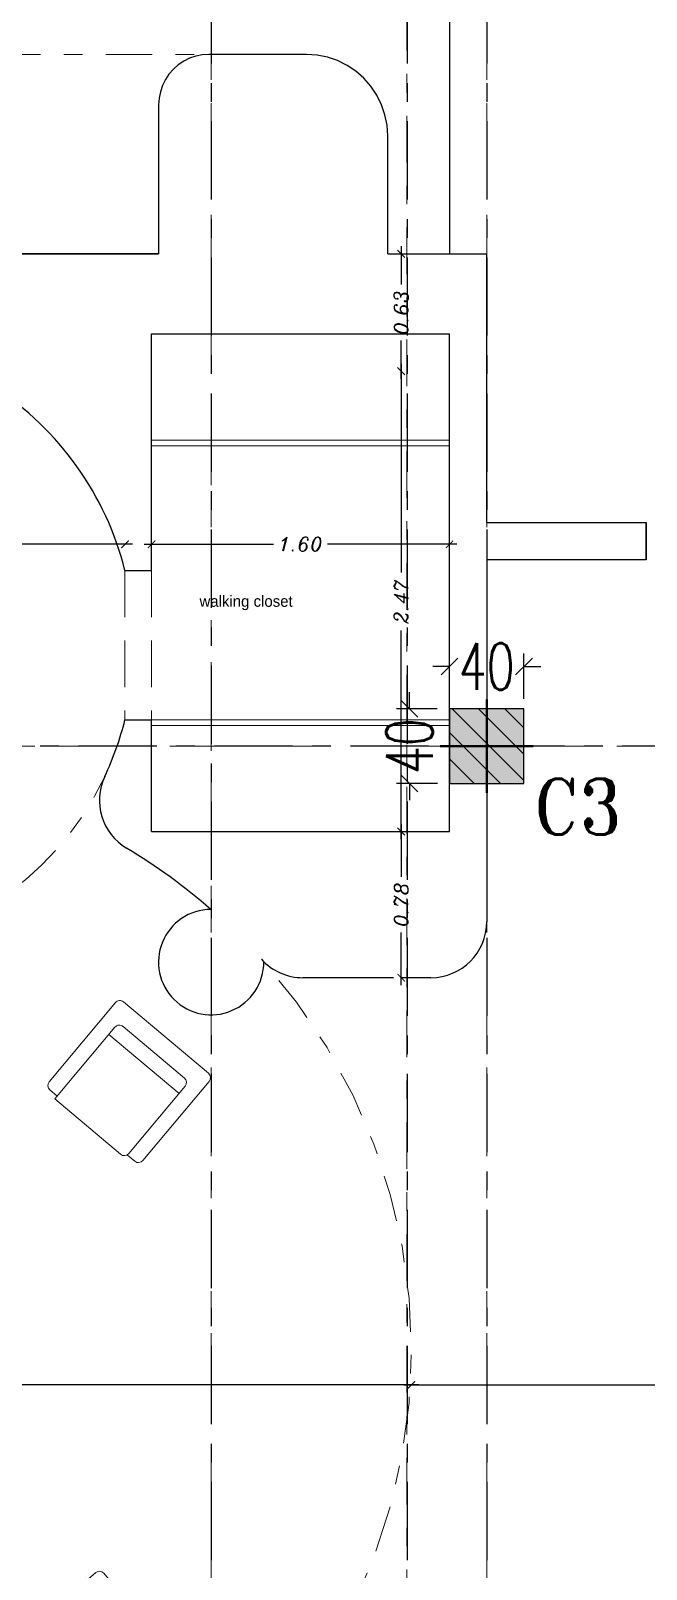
# Model space of a CAD drawing. Header units: metres. Extents: x 294 to 1101, y -498 to -355.
# Drawn here: x 506.32 to 509.63, y -385.03 to -376.77 of the extents above; entities that cross this region are included whole.
import ezdxf
from ezdxf.enums import TextEntityAlignment as Align

# ---------------------------------------------------------------- set-up
doc = ezdxf.new("R2010")
doc.units = ezdxf.units.M
for name, pattern in [('ACAD_ISO10W100', [18, 12, -3, 0, -3]), ('DASHDOT2', [0.5, 0.25, -0.125, 0, -0.125]), ('DASHED2', [0.375, 0.25, -0.125])]:
    doc.linetypes.add(name, pattern=pattern)
for name, color, linetype in [('001-axis', 1, 'Continuous'), ('DIME', 2, 'Continuous'), ('EM_COLUMN', 4, 'Continuous'), ('hatch', 26, 'Continuous'), ('SectionCutEdges', 7, 'Continuous'), ('stair', 142, 'Continuous'), ('text', 3, 'Continuous')]:
    doc.layers.add(name, color=color, linetype=linetype)
for name, color, linetype, lineweight in [('axe', 12, 'DASHDOT2', 9), ('clumn', 40, 'Continuous', 13), ('COLUMNS', 24, 'Continuous', 40), ('fur', 251, 'Continuous', 9), ('hid', 132, 'DASHED2', 9), ('roof', 16, 'DASHDOT2', 18), ('wall', 7, 'Continuous', 25)]:
    doc.layers.add(name, color=color, linetype=linetype, lineweight=lineweight)
doc.styles.add('alalala', font='bgothm.ttf', dxfattribs={"height": 0.2})
doc.styles.add('ITALICC', font='italicc')
doc.styles.add('ROMANT', font='romant')
doc.styles.add('simplex', font='simplex.shx', dxfattribs={"width": 0.7})
doc.styles.add('verdana', font='verdana.ttf', dxfattribs={"width": 0.9})
doc.dimstyles.new('100', dxfattribs={"dimscale": 0, "dimtxt": 0.5, "dimasz": 0.09, "dimexe": 0.07, "dimexo": 0, "dimgap": 0.09, "dimtad": 1, "dimdec": 0, "dimlfac": 100, "dimrnd": 0.5, "dimzin": 12, "dimdsep": 46, "dimtxsty": 'verdana', "dimblk": 'OBLIQUE', "dimcen": 0, "dimdle": 0.07, "dimaunit": 1, "dimazin": 2, "dimtfac": 1, "dimtdec": 0, "dimtix": 1, "dimtofl": 0, "dimtmove": 1, "dimatfit": 2, "dimldrblk": 'OBLIQUE', "dimfxl": 0.1, "dimtolj": 1, "dimtzin": 0, "dimarcsym": 0})
doc.dimstyles.new('dim200', dxfattribs={"dimscale": 0.4, "dimtxt": 0.1885, "dimasz": 0.1, "dimexe": 0.15, "dimexo": 0.25, "dimgap": 0.07, "dimtad": 0, "dimzin": 0, "dimdsep": 46, "dimtxsty": 'ITALICC', "dimblk": 'ARCHTICK', "dimcen": 0.09, "dimdle": 0.1, "dimse1": 1, "dimse2": 1, "dimclrd": 211, "dimclrt": 3, "dimadec": 0, "dimazin": 0, "dimtfac": 1, "dimtix": 1, "dimtofl": 0, "dimtmove": 0, "dimatfit": 3, "dimldrblk": 'ARCHTICK', "dimfxl": 1, "dimtolj": 1, "dimtzin": 0, "dimlwd": 25, "dimarcsym": 0})

# ---------------------------------------------------------------- blocks, each defined once
blk = doc.blocks.new('gdgghhh')
for p, q in [((309.9132, 37.8648), (309.9132, 37.2829)), ((309.9994, 37.8971), (309.9456, 37.8971)), ((309.9994, 37.3907), (309.9994, 37.8863)), ((310.0318, 37.9186), (310.5166, 37.9186)), ((310.5166, 37.9186), (310.5166, 37.3907)), ((310.5705, 37.8971), (310.5166, 37.8971)), ((310.6028, 37.2829), (310.6028, 37.8648)), ((310.5166, 37.4445), (309.9994, 37.4445)), ((310.4843, 37.3583), (310.0318, 37.3583)), ((309.9456, 37.2506), (310.5705, 37.2506))]:
    blk.add_line(p, q)
for centre, start, end in [((309.9456, 37.8648), 90, 180), ((310.0318, 37.8863), 90, 180), ((310.5705, 37.8648), 0, 90), ((310.0318, 37.3907), 180, 270), ((310.4843, 37.3907), 270, 0), ((309.9456, 37.2829), 180, 270), ((310.5705, 37.2829), 270, 0)]:
    blk.add_arc(centre, 0.0323, start, end)
blk = doc.blocks.new('_ArchTick')
at = {"color": 0, "linetype": 'ByBlock', "const_width": 0.15}
blk.add_lwpolyline([(-0.5, -0.5), (0.5, 0.5)], dxfattribs=at)
blk = doc.blocks.new('*D145')
at = {"layer": 'DEFPOINTS', "color": 0, "transparency": 16777216}
for p in [(506.8292, -379.5279), (506.8292, -379.5279), (503.6276, -380.0692)]:
    blk.add_point(p, dxfattribs=at)
at = {"layer": 'wall', "color": 211, "linetype": 'Continuous', "lineweight": 25, "transparency": 16777216}
for p, q in [((503.5876, -379.5279), (505.0765, -379.5279)), ((506.8692, -379.5279), (505.3803, -379.5279))]:
    blk.add_line(p, q, dxfattribs=at)
at = {"layer": 'wall', "color": 211, "lineweight": 25, "transparency": 16777216, "xscale": 0.04000000000000001, "yscale": 0.04000000000000001, "zscale": 0.04000000000000001, "rotation": 180}
blk.add_blockref('_ArchTick', (503.6276, -379.5279), dxfattribs=at)
at = {"layer": 'wall', "color": 211, "lineweight": 25, "transparency": 16777216, "xscale": 0.04000000000000001, "yscale": 0.04000000000000001, "zscale": 0.04000000000000001}
blk.add_blockref('_ArchTick', (506.8292, -379.5279), dxfattribs=at)
at = {"layer": 'wall', "color": 3, "transparency": 16777216, "insert": (505.2284, -379.5279), "char_height": 0.0754, "attachment_point": 5, "style": 'ITALICC'}
blk.add_mtext('\\A1;3.20', dxfattribs=at)
blk = doc.blocks.new('*D95')
at = {"layer": 'DEFPOINTS', "color": 0, "transparency": 16777216}
for p in [(506.9718, -379.5279), (508.5718, -379.5279), (508.5718, -379.8344)]:
    blk.add_point(p, dxfattribs=at)
at = {"layer": 'wall', "color": 211, "linetype": 'Continuous', "lineweight": 25, "transparency": 16777216}
for p, q in [((506.9318, -379.5279), (507.6271, -379.5279)), ((508.6118, -379.5279), (507.9164, -379.5279))]:
    blk.add_line(p, q, dxfattribs=at)
at = {"layer": 'wall', "color": 211, "lineweight": 25, "transparency": 16777216, "xscale": 0.04000000000000001, "yscale": 0.04000000000000001, "zscale": 0.04000000000000001, "rotation": 180}
blk.add_blockref('_ArchTick', (506.9718, -379.5279), dxfattribs=at)
at = {"layer": 'wall', "color": 211, "lineweight": 25, "transparency": 16777216, "xscale": 0.04000000000000001, "yscale": 0.04000000000000001, "zscale": 0.04000000000000001}
blk.add_blockref('_ArchTick', (508.5718, -379.5279), dxfattribs=at)
at = {"layer": 'wall', "color": 3, "transparency": 16777216, "insert": (507.7718, -379.5279), "char_height": 0.0754, "attachment_point": 5, "style": 'ITALICC'}
blk.add_mtext('\\A1;1.60', dxfattribs=at)
blk = doc.blocks.new('*D97')
at = {"layer": 'DEFPOINTS', "color": 0, "transparency": 16777216}
for p in [(508.3672, -383.8531), (512.5692, -384.038), (512.5692, -384.8513)]:
    blk.add_point(p, dxfattribs=at)
at = {"layer": 'wall', "color": 211, "linetype": 'Continuous', "lineweight": 25, "transparency": 16777216}
for p, q in [((508.3272, -384.038), (510.3163, -384.038)), ((512.6092, -384.038), (510.6201, -384.038))]:
    blk.add_line(p, q, dxfattribs=at)
at = {"layer": 'wall', "color": 211, "lineweight": 25, "transparency": 16777216, "xscale": 0.04000000000000001, "yscale": 0.04000000000000001, "zscale": 0.04000000000000001, "rotation": 180}
blk.add_blockref('_ArchTick', (508.3672, -384.038), dxfattribs=at)
at = {"layer": 'wall', "color": 211, "lineweight": 25, "transparency": 16777216, "xscale": 0.04000000000000001, "yscale": 0.04000000000000001, "zscale": 0.04000000000000001}
blk.add_blockref('_ArchTick', (512.5692, -384.038), dxfattribs=at)
at = {"layer": 'wall', "color": 3, "transparency": 16777216, "insert": (510.4682, -384.038), "char_height": 0.0754, "attachment_point": 5, "style": 'ITALICC'}
blk.add_mtext('\\A1;4.20', dxfattribs=at)
blk = doc.blocks.new('*D194')
at = {"layer": 'DEFPOINTS', "color": 0, "transparency": 16777216}
for p in [(502.0896, -383.8531), (508.3672, -383.8531), (508.3672, -384.038)]:
    blk.add_point(p, dxfattribs=at)
at = {"layer": 'wall', "color": 211, "linetype": 'Continuous', "lineweight": 25, "transparency": 16777216}
for p, q in [((502.0496, -384.038), (505.0783, -384.038)), ((508.4072, -384.038), (505.3785, -384.038))]:
    blk.add_line(p, q, dxfattribs=at)
at = {"layer": 'wall', "color": 211, "lineweight": 25, "transparency": 16777216, "xscale": 0.04000000000000001, "yscale": 0.04000000000000001, "zscale": 0.04000000000000001, "rotation": 180}
blk.add_blockref('_ArchTick', (502.0896, -384.038), dxfattribs=at)
at = {"layer": 'wall', "color": 211, "lineweight": 25, "transparency": 16777216, "xscale": 0.04000000000000001, "yscale": 0.04000000000000001, "zscale": 0.04000000000000001}
blk.add_blockref('_ArchTick', (508.3672, -384.038), dxfattribs=at)
at = {"layer": 'wall', "color": 3, "transparency": 16777216, "insert": (505.2284, -384.038), "char_height": 0.0754, "attachment_point": 5, "style": 'ITALICC'}
blk.add_mtext('\\A1;6.28', dxfattribs=at)
blk = doc.blocks.new('*D109')
at = {"layer": 'DEFPOINTS', "color": 0, "transparency": 16777216}
for p in [(508.3124, -381.0692), (508.3124, -381.0692), (508.3124, -381.8531)]:
    blk.add_point(p, dxfattribs=at)
at = {"layer": 'wall', "color": 211, "linetype": 'Continuous', "lineweight": 25, "transparency": 16777216}
for p, q in [((508.3124, -381.0292), (508.3124, -381.3111)), ((508.3124, -381.8931), (508.3124, -381.6112))]:
    blk.add_line(p, q, dxfattribs=at)
at = {"layer": 'wall', "color": 211, "lineweight": 25, "transparency": 16777216, "xscale": 0.04000000000000001, "yscale": 0.04000000000000001, "zscale": 0.04000000000000001}
for p, rotation in [((508.3124, -381.0692), 90), ((508.3124, -381.8531), 270)]:
    blk.add_blockref('_ArchTick', p, dxfattribs=dict(at, rotation=rotation))
at = {"layer": 'wall', "color": 3, "transparency": 16777216, "insert": (508.3124, -381.4611), "char_height": 0.0754, "attachment_point": 5, "rotation": 90, "style": 'ITALICC'}
blk.add_mtext('\\A1;0.78', dxfattribs=at)
blk = doc.blocks.new('*D110')
at = {"layer": 'DEFPOINTS', "color": 0, "transparency": 16777216}
for p in [(508.3124, -378.5995), (508.3124, -378.5995), (508.3124, -381.0692)]:
    blk.add_point(p, dxfattribs=at)
at = {"layer": 'wall', "color": 211, "linetype": 'Continuous', "lineweight": 25, "transparency": 16777216}
for p, q in [((508.3124, -378.5595), (508.3124, -379.6789)), ((508.3124, -381.1092), (508.3124, -379.9898))]:
    blk.add_line(p, q, dxfattribs=at)
at = {"layer": 'wall', "color": 211, "lineweight": 25, "transparency": 16777216, "xscale": 0.04000000000000001, "yscale": 0.04000000000000001, "zscale": 0.04000000000000001}
for p, rotation in [((508.3124, -378.5995), 90), ((508.3124, -381.0692), 270)]:
    blk.add_blockref('_ArchTick', p, dxfattribs=dict(at, rotation=rotation))
at = {"layer": 'wall', "color": 3, "transparency": 16777216, "insert": (508.3124, -379.8344), "char_height": 0.0754, "attachment_point": 5, "rotation": 90, "style": 'ITALICC'}
blk.add_mtext('\\A1;2.47', dxfattribs=at)
blk = doc.blocks.new('*D111')
at = {"layer": 'DEFPOINTS', "color": 0, "transparency": 16777216}
for p in [(508.3124, -377.9692), (508.3124, -377.9692), (508.3124, -378.5995)]:
    blk.add_point(p, dxfattribs=at)
at = {"layer": 'wall', "color": 211, "linetype": 'Continuous', "lineweight": 25, "transparency": 16777216}
for p, q in [((508.3124, -377.9292), (508.3124, -378.1343)), ((508.3124, -378.6395), (508.3124, -378.4344))]:
    blk.add_line(p, q, dxfattribs=at)
at = {"layer": 'wall', "color": 211, "lineweight": 25, "transparency": 16777216, "xscale": 0.04000000000000001, "yscale": 0.04000000000000001, "zscale": 0.04000000000000001}
for p, rotation in [((508.3124, -377.9692), 90), ((508.3124, -378.5995), 270)]:
    blk.add_blockref('_ArchTick', p, dxfattribs=dict(at, rotation=rotation))
at = {"layer": 'wall', "color": 3, "transparency": 16777216, "insert": (508.3124, -378.2844), "char_height": 0.0754, "attachment_point": 5, "rotation": 90, "style": 'ITALICC'}
blk.add_mtext('\\A1;0.63', dxfattribs=at)
blk = doc.blocks.new('CLUMN')
at = {"layer": 'clumn', "color": 1}
for p, q in [((879.9932, 254.3445), (879.9932, 253.1445)), ((879.3932, 253.7445), (880.5932, 253.7445))]:
    blk.add_line(p, q, dxfattribs=at)
at = {"layer": 'clumn'}
blk.add_lwpolyline([(879.7932, 253.5445), (880.1932, 253.5445), (880.1932, 253.9445), (879.7932, 253.9445)], close=True, dxfattribs=at)
blk = doc.blocks.new('C2')
at = {"layer": 'hatch', "linetype": 'ByBlock'}
h = blk.add_hatch(dxfattribs=at)
h.set_pattern_fill('ANSI31', color=256, scale=0.8, angle=-270)
h.set_pattern_definition([(135, (1116.0503, -5731.28824), (-0.0707106781, -0.0707106781), [])])
h.paths.add_polyline_path([(11.2442, -0.4), (11.2442, 0), (10.8442, 0), (10.8442, -0.4)])
at = {"layer": 'COLUMNS', "color": 1, "ltscale": 0.05}
for p, q in [((11.0442, -0.45), (11.0442, 0.05)), ((11.2942, -0.2), (10.7942, -0.2))]:
    blk.add_line(p, q, dxfattribs=at)
at = {"layer": 'EM_COLUMN'}
blk.add_lwpolyline([(10.8442, -0.4), (11.2442, -0.4), (11.2442, 0), (10.8442, 0)], close=True, dxfattribs=at)
blk = doc.blocks.new('_OBLIQUE')
at = {"color": 0, "linetype": 'ByBlock'}
blk.add_line((-0.5, -0.5), (0.5, 0.5), dxfattribs=at)
blk = doc.blocks.new('*D433')
at = {"layer": 'DEFPOINTS', "color": 0, "linetype": 'ByBlock', "transparency": 16777216}
for p in [(-1041.687, 71.2161), (-1042.087, 71.0431), (-1041.687, 71.0431)]:
    blk.add_point(p, dxfattribs=at)
at = {"layer": 'DIME', "color": 0, "linetype": 'ByBlock', "lineweight": -2, "transparency": 16777216}
for p, q in [((-1042.087, 71.0431), (-1042.087, 71.2861)), ((-1041.687, 71.0431), (-1041.687, 71.2861)), ((-1042.087, 71.2161), (-1042.177, 71.2161)), ((-1041.687, 71.2161), (-1041.597, 71.2161))]:
    blk.add_line(p, q, dxfattribs=at)
at = {"layer": 'DIME', "color": 0, "linetype": 'ByBlock', "lineweight": -2, "transparency": 16777216, "xscale": 0.09, "yscale": 0.09, "zscale": 0.09}
blk.add_blockref('_OBLIQUE', (-1042.087, 71.2161), dxfattribs=at)
at = {"layer": 'DIME', "color": 0, "linetype": 'ByBlock', "lineweight": -2, "transparency": 16777216, "xscale": 0.09, "yscale": 0.09, "zscale": 0.09, "rotation": 180}
blk.add_blockref('_OBLIQUE', (-1041.687, 71.2161), dxfattribs=at)
at = {"layer": 'DIME', "color": 0, "linetype": 'ByBlock', "transparency": 16777216, "insert": (-1041.887, 71.2161), "char_height": 0.25, "attachment_point": 5, "style": 'simplex'}
blk.add_mtext('\\A1;40', dxfattribs=at)
blk = doc.blocks.new('*D434')
at = {"layer": 'DEFPOINTS', "color": 0, "linetype": 'ByBlock', "transparency": 16777216}
for p in [(-1042.302, 70.9884), (-1042.1529, 70.9884), (-1042.1506, 70.5884)]:
    blk.add_point(p, dxfattribs=at)
at = {"layer": 'DIME', "color": 0, "linetype": 'ByBlock', "lineweight": -2, "transparency": 16777216}
for p, q in [((-1042.302, 70.9884), (-1042.302, 71.0784)), ((-1042.1529, 70.9884), (-1042.372, 70.9884)), ((-1042.1506, 70.5884), (-1042.372, 70.5884)), ((-1042.302, 70.5884), (-1042.302, 70.4984))]:
    blk.add_line(p, q, dxfattribs=at)
at = {"layer": 'DIME', "color": 0, "linetype": 'ByBlock', "lineweight": -2, "transparency": 16777216, "xscale": 0.09, "yscale": 0.09, "zscale": 0.09}
for p, rotation in [((-1042.302, 70.9884), 270), ((-1042.302, 70.5884), 90)]:
    blk.add_blockref('_OBLIQUE', p, dxfattribs=dict(at, rotation=rotation))
at = {"layer": 'DIME', "color": 0, "linetype": 'ByBlock', "transparency": 16777216, "insert": (-1042.302, 70.7884), "char_height": 0.25, "attachment_point": 5, "rotation": 90, "style": 'simplex'}
blk.add_mtext('\\A1;40', dxfattribs=at)
blk = doc.blocks.new('AX-LINE')
at = {"layer": '001-axis', "color": 251, "linetype": 'ACAD_ISO10W100', "ltscale": 0.035}
for p, q in [((9.567, 0), (9.567, -24.88)), ((10.6194, 0), (10.6194, -24.88)), ((11.0467, 0), (11.0467, -24.88)), ((15.8446, -6.2725), (-1.8009, -6.2725))]:
    blk.add_line(p, q, dxfattribs=at)
blk = doc.blocks.new('CD-2')
at = {"layer": 'DIME', "linetype": 'ByBlock'}
for base, p1, p2, angle, picture, middle in [((11.2442, 0.173), (10.8442, 0), (11.2442, 0), 180, '*D433', (11.0442, 0.173)), ((10.6292, -0.0547), (10.7806, -0.4547), (10.7782, -0.0547), 90, '*D434', (10.6292, -0.2547))]:
    dim = blk.add_linear_dim(base=base, p1=p1, p2=p2, angle=angle, dimstyle='100', override={"dimscale": 1, "dimtxt": 0.25, "dimgap": 0.03, "dimtad": 0, "dimtxsty": 'simplex'}, dxfattribs=at)
    dim.commit()
    dim.dimension.update_dxf_attribs({"geometry": picture, "text_midpoint": middle, "insert": (1052.9312, -71.0431)})
blk = doc.blocks.new('fdssdfsfd')
at = {"color": 6}
for name, p in [('AX-LINE', (408.7305, -376.7583)), ('CD-2', (408.7331, -382.7761)), ('C2', (408.7331, -382.8308))]:
    blk.add_blockref(name, p, dxfattribs=at)
at = {"layer": 'text', "color": 7, "style": 'ROMANT', "width": 0.9}
blk.add_text('C3', height=0.3, dxfattribs=at).set_placement((420.0295, -383.2055), align=Align.TOP_LEFT)

msp = doc.modelspace()

# ---------------------------------------------------------------- hatches: boundary and pattern name
at = {"layer": 'clumn'}
h = msp.add_hatch(color=256, dxfattribs=at)
edge = h.paths.add_edge_path()
edge.add_line((508.1718, -380.611), (509.3718, -380.611))
edge = h.paths.add_edge_path()
edge.add_line((508.7718, -381.211), (508.7718, -380.011))
h.paths.add_polyline_path([(508.5718, -380.411), (508.9718, -380.411), (508.9718, -380.811), (508.5718, -380.811)])

# ---------------------------------------------------------------- linework, layer by layer
msp.add_line((507.0099, -377.9692), (506.126, -377.9692))
at = {"layer": 'axe'}
for p, q in [((507.292, -402.6106), (507.292, -367.9368)), ((508.3427, -402.6788), (508.3427, -368.0049)), ((508.7718, -402.6106), (508.7718, -368.0095)), ((517.5206, -380.611), (495.304, -380.611))]:
    msp.add_line(p, q, dxfattribs=at)
at = {"layer": 'fur'}
for p, q in [((506.9718, -378.9695), (508.5718, -378.9695)), ((506.9718, -378.9995), (508.5718, -378.9995)), ((506.9718, -380.4692), (508.5718, -380.4692)), ((506.9718, -380.4992), (508.5718, -380.4992))]:
    msp.add_line(p, q, dxfattribs=at)
at = {"layer": 'hid'}
for p, q in [((506.8292, -379.6692), (506.8292, -380.4692)), ((506.9718, -379.6692), (506.9718, -380.4692))]:
    msp.add_line(p, q, dxfattribs=at)
at = {"layer": 'roof'}
msp.add_line((506.126, -376.8996), (507.2796, -376.8996), dxfattribs=at)
for centre, radius, start, end in [((505.2284, -380.0692), 1.65, 205.24812, 334.75188), ((505.2284, -383.8531), 3.1388, 318.02296, 41.97704)]:
    msp.add_arc(centre, radius, start, end, dxfattribs=at)
at = {"layer": 'SectionCutEdges'}
for p, q in [((507.1154, -376.9554), (507.0889, -376.9786)), ((507.1447, -376.9358), (507.1154, -376.9554)), ((507.1764, -376.9202), (507.1447, -376.9358)), ((507.2098, -376.9088), (507.1764, -376.9202)), ((507.2444, -376.9019), (507.2098, -376.9088)), ((507.2796, -376.8996), (507.2444, -376.9019)), ((507.8033, -376.8996), (507.2796, -376.8996)), ((507.8604, -376.9034), (507.8033, -376.8996)), ((507.9164, -376.9145), (507.8604, -376.9034)), ((507.9705, -376.9329), (507.9164, -376.9145)), ((508.0218, -376.9582), (507.9705, -376.9329)), ((507.046, -377.0345), (507.0304, -377.0661)), ((507.0656, -377.0052), (507.046, -377.0345)), ((507.0889, -376.9786), (507.0656, -377.0052)), ((508.0693, -376.9899), (508.0218, -376.9582)), ((508.1123, -377.0276), (508.0693, -376.9899)), ((508.15, -377.0706), (508.1123, -377.0276)), ((507.0191, -377.0995), (507.0122, -377.1341)), ((507.0304, -377.0661), (507.0191, -377.0995)), ((508.1817, -377.1181), (508.15, -377.0706)), ((508.207, -377.1693), (508.1817, -377.1181)), ((507.0122, -377.1341), (507.0099, -377.1694)), ((507.0099, -377.1694), (507.0099, -377.7493)), ((508.2254, -377.2235), (508.207, -377.1693)), ((508.2365, -377.2795), (508.2254, -377.2235)), ((508.2402, -377.3365), (508.2365, -377.2795)), ((508.2402, -377.5198), (508.2402, -377.3365)), ((508.2402, -377.8088), (508.2402, -377.5198)), ((507.0099, -377.7493), (507.0099, -377.8088)), ((507.0099, -377.8088), (507.0099, -377.9692)), ((508.2402, -377.9692), (508.2402, -377.8088))]:
    msp.add_line(p, q, dxfattribs=at)
at = {"layer": 'stair'}
msp.add_line((508.5718, -375.9692), (508.5718, -377.9692), dxfattribs=at)
at = {"layer": 'wall'}
for p, q in [((506.126, -377.9692), (507.0099, -377.9692)), ((508.2402, -377.9692), (508.7718, -377.9692)), ((508.7718, -379.411), (508.7718, -377.9692)), ((506.9718, -379.6692), (506.9718, -378.3995)), ((506.9718, -378.3995), (508.5718, -378.3995)), ((508.5718, -379.3344), (508.5718, -378.3995)), ((508.5718, -381.0692), (508.5718, -379.3344)), ((508.7718, -379.411), (509.6284, -379.411)), ((509.6284, -379.611), (509.6284, -379.411)), ((509.6284, -379.411), (509.6284, -379.611)), ((506.8292, -379.6692), (506.9718, -379.6692)), ((509.6284, -379.611), (508.7718, -379.611)), ((508.7718, -379.611), (508.7718, -381.5531)), ((506.8292, -380.4692), (506.9718, -380.4692)), ((506.9718, -381.0692), (506.9718, -380.4692)), ((506.9718, -381.0692), (508.5718, -381.0692)), ((508.2718, -381.8531), (507.7849, -381.8531)), ((508.4718, -381.8531), (508.3124, -381.8531))]:
    msp.add_line(p, q, dxfattribs=at)
for centre, radius, start, end in [((505.2284, -380.0692), 1.65, 14.02967, 57.045), ((505.2284, -380.0692), 1.65, 334.75188, 345.97033), ((506.9921, -380.901), 0.3, 154.75188, 239.14396), ((505.2284, -383.8531), 3.1388, 48.93315, 59.14396), ((507.292, -381.7694), 0.2828, 90.32436, 0.42757), ((508.4718, -381.5531), 0.3, 270, 0), ((508.4718, -381.5531), 0.3, 270, 0), ((507.7849, -381.5531), 0.3, 221.97704, 270)]:
    msp.add_arc(centre, radius, start, end, dxfattribs=at)

# ---------------------------------------------------------------- block references
at = {"layer": 'clumn', "xscale": -1, "rotation": 180}
msp.add_blockref('CLUMN', (-371.2214, -126.8665), dxfattribs=at)
at = {"layer": 'fur', "yscale": 0.9530833913664928, "zscale": 0.9530833913664928}
for p, xscale, rotation in [((756.3835, -545.0631), 0.9530833913664928, 139.9972321402486), ((756.1736, -222.8192), -0.9530833913664928, 40.00276785975142)]:
    msp.add_blockref('gdgghhh', p, dxfattribs=dict(at, xscale=xscale, rotation=rotation))
at = {"layer": 'wall'}
msp.add_blockref('fdssdfsfd', (88.9945, 2.4198), dxfattribs=at)

# ---------------------------------------------------------------- texts
at = {"layer": 'text', "style": 'alalala'}
msp.add_text('walking closet ', height=0.060095, dxfattribs=at).set_placement((507.2295, -379.8632))

# ---------------------------------------------------------------- dimensions: what is measured, and where the dimension line sits
at = {"layer": 'wall'}
for base, p1, p2, picture, middle in [((508.3124, -377.9692), (508.3124, -378.5995), (508.3124, -377.9692), '*D111', (508.3124, -378.2844)), ((508.3124, -378.5995), (508.3124, -381.0692), (508.3124, -378.5995), '*D110', (508.3124, -379.8344))]:
    dim = msp.add_linear_dim(base=base, p1=p1, p2=p2, angle=90, dimstyle='dim200', override={"dimtmove": 1}, dxfattribs=at)
    dim.commit()
    dim.dimension.update_dxf_attribs({"geometry": picture, "text_midpoint": middle})
for base, p1, p2, picture, middle in [((506.8292, -379.5279), (503.6276, -380.0692), (506.8292, -379.5279), '*D145', (505.2284, -379.5279)), ((508.5718, -379.5279), (506.9718, -379.5279), (508.5718, -379.8344), '*D95', (507.7718, -379.5279)), ((508.3672, -384.038), (502.0896, -383.8531), (508.3672, -383.8531), '*D194', (505.2284, -384.038)), ((512.5692, -384.038), (508.3672, -383.8531), (512.5692, -384.8513), '*D97', (510.4682, -384.038))]:
    dim = msp.add_linear_dim(base=base, p1=p1, p2=p2, dimstyle='dim200', override={"dimtmove": 1}, dxfattribs=at)
    dim.commit()
    dim.dimension.update_dxf_attribs({"geometry": picture, "text_midpoint": middle})
dim = msp.add_linear_dim(base=(508.3124, -381.0692), p1=(508.3124, -381.8531), p2=(508.3124, -381.0692), angle=90, dimstyle='dim200', dxfattribs=at)
dim.commit()
dim.dimension.update_dxf_attribs({"geometry": '*D109', "text_midpoint": (508.3124, -381.4611)})

doc.saveas('drawing.dxf')
